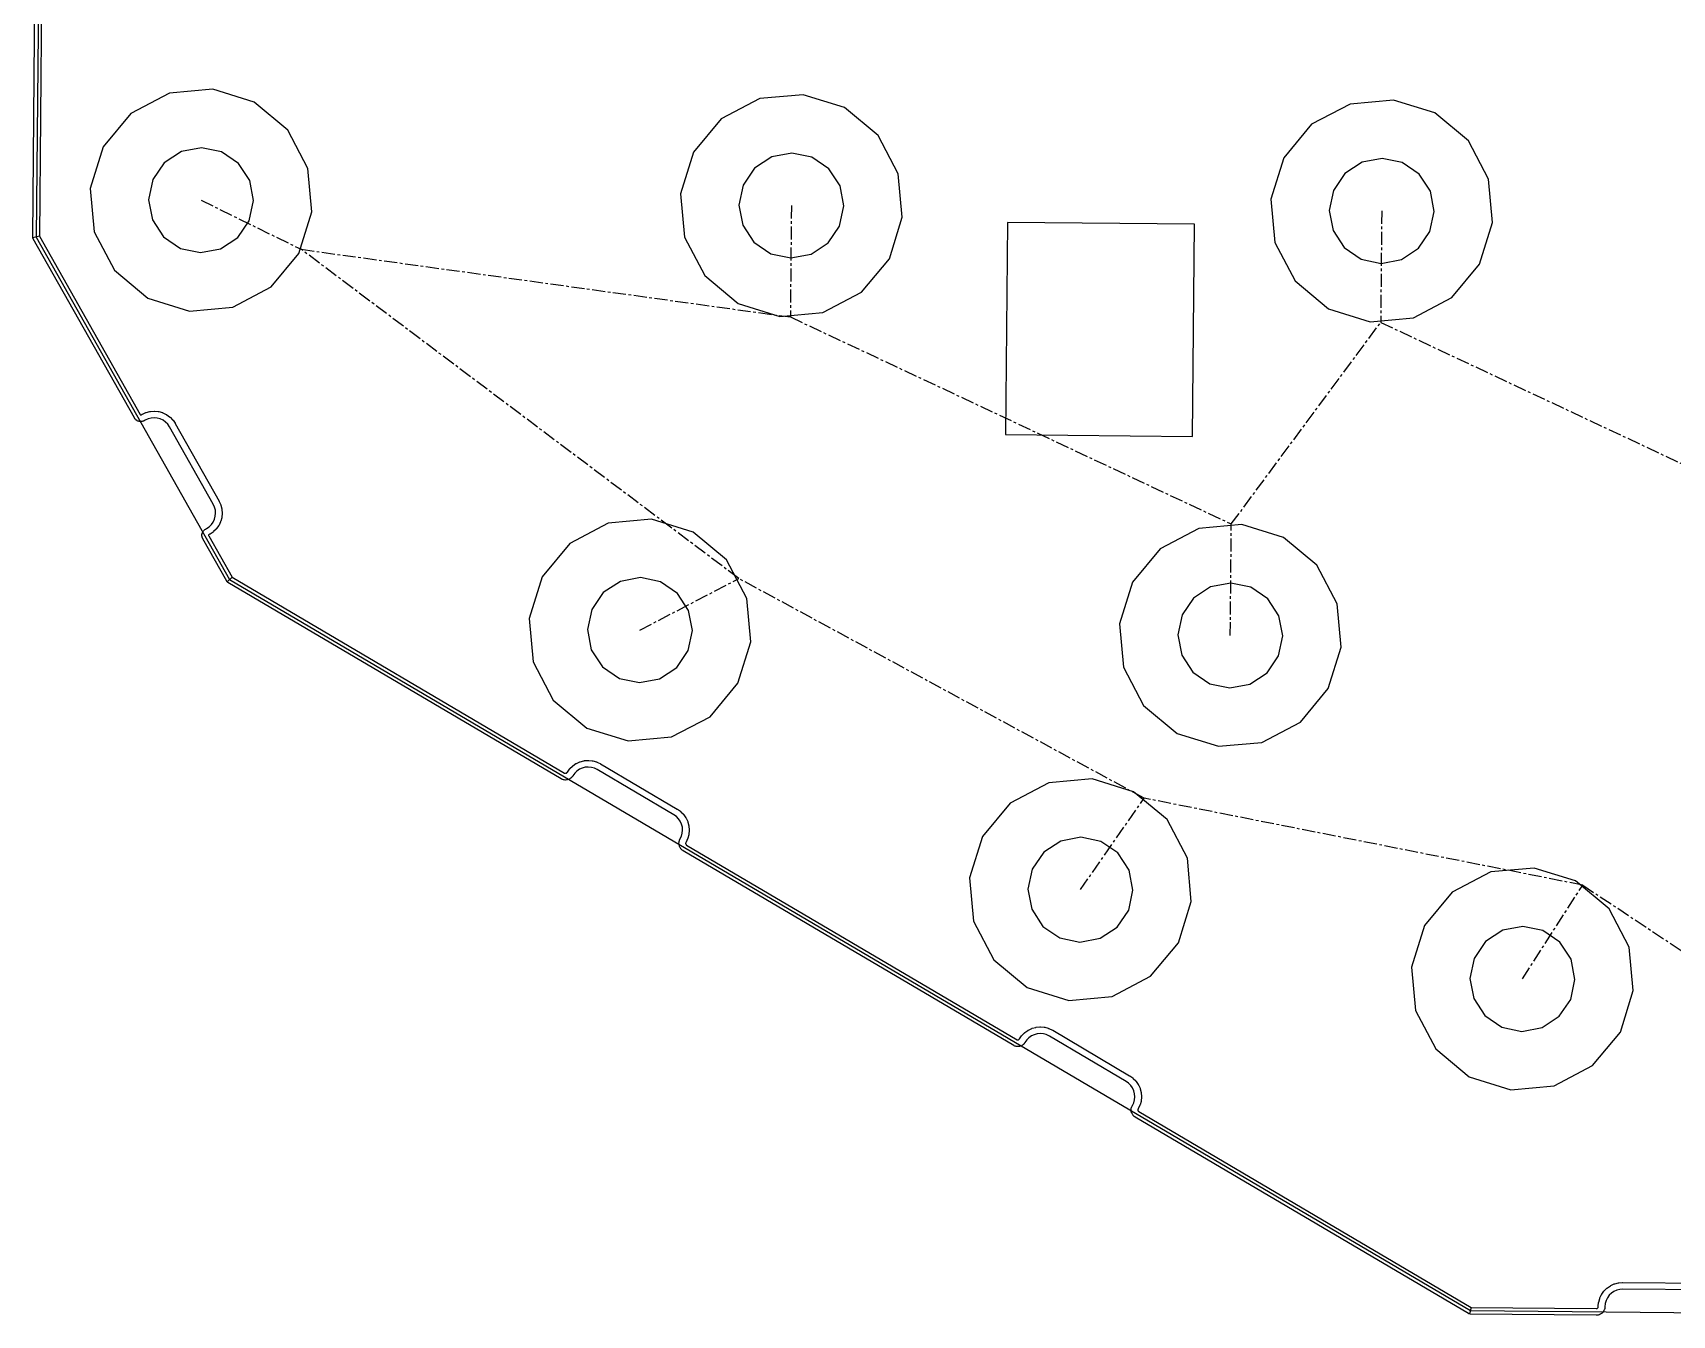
# Model space of a CAD drawing. Header units: inches. Extents: x -63 to 63, y -68 to 68.
# Drawn here: x -62.9 to -0.4, y -68 to -19.1 of the extents above; entities that cross this region are included whole.
import ezdxf

# ---------------------------------------------------------------- set-up
doc = ezdxf.new("R2010")
doc.units = ezdxf.units.IN
doc.header["$MEASUREMENT"] = 0
doc.linetypes.add('CENTERX2', pattern=[0.8, 0.5, -0.1, 0.1, -0.1])

msp = doc.modelspace()

# ---------------------------------------------------------------- linework, layer by layer
at = {"color": 7, "linetype": 'Continuous'}
for p, q in [((-62.283, 28.006), (-62.772, -26.877)), ((-62.902, -26.876), (-62.769, -12.088)), ((-62.515, -12.095), (-62.648, -26.844)), ((-62.648, -26.844), (-62.897, -26.909)), ((-62.648, -26.844), (-58.81, -33.639)), ((-25.753, -26.323), (-25.825, -34.406)), ((-18.62, -26.388), (-25.753, -26.323)), ((-18.693, -34.475), (-18.62, -26.388)), ((-62.901, -26.887), (-62.902, -26.876)), ((-62.901, -26.898), (-62.901, -26.887)), ((-62.897, -26.909), (-62.901, -26.898)), ((-62.895, -26.92), (-62.897, -26.909)), ((-62.89, -26.929), (-62.895, -26.92)), ((-62.886, -26.94), (-62.89, -26.929)), ((-59.029, -33.768), (-62.886, -26.94)), ((-62.772, -26.877), (-55.399, -39.926)), ((-58.81, -33.639), (-58.805, -33.646)), ((-58.805, -33.646), (-58.802, -33.649)), ((-58.802, -33.649), (-58.799, -33.652)), ((-58.799, -33.652), (-58.795, -33.653)), ((-58.795, -33.653), (-58.792, -33.654)), ((-58.792, -33.654), (-58.788, -33.655)), ((-58.788, -33.655), (-58.784, -33.654)), ((-58.784, -33.654), (-58.78, -33.653)), ((-58.78, -33.653), (-58.772, -33.649)), ((-58.772, -33.649), (-58.735, -33.629)), ((-58.735, -33.629), (-58.73, -33.627)), ((-58.73, -33.627), (-58.725, -33.624)), ((-58.725, -33.624), (-58.598, -33.566)), ((-58.598, -33.566), (-58.587, -33.564)), ((-58.587, -33.564), (-58.577, -33.559)), ((-58.577, -33.559), (-58.442, -33.525)), ((-58.442, -33.525), (-58.431, -33.524)), ((-58.431, -33.524), (-58.42, -33.521)), ((-58.42, -33.521), (-58.281, -33.511)), ((-58.281, -33.511), (-58.27, -33.512)), ((-58.27, -33.512), (-58.259, -33.511)), ((-58.259, -33.511), (-58.12, -33.525)), ((-58.12, -33.525), (-58.109, -33.528)), ((-58.109, -33.528), (-58.098, -33.529)), ((-58.098, -33.529), (-57.964, -33.567)), ((-57.964, -33.567), (-57.954, -33.572)), ((-57.954, -33.572), (-57.943, -33.575)), ((-57.943, -33.575), (-57.818, -33.635)), ((-57.818, -33.635), (-57.809, -33.641)), ((-57.809, -33.641), (-57.799, -33.646)), ((-57.799, -33.646), (-57.686, -33.728)), ((-57.686, -33.728), (-57.678, -33.735)), ((-57.678, -33.735), (-57.669, -33.742)), ((-57.669, -33.742), (-57.571, -33.842)), ((-59.025, -33.773), (-59.029, -33.768)), ((-59.023, -33.778), (-59.025, -33.773)), ((-59.008, -33.799), (-59.023, -33.778)), ((-59, -33.807), (-59.008, -33.799)), ((-58.994, -33.816), (-59, -33.807)), ((-58.976, -33.835), (-58.994, -33.816)), ((-58.967, -33.841), (-58.976, -33.835)), ((-58.959, -33.849), (-58.967, -33.841)), ((-58.938, -33.865), (-58.959, -33.849)), ((-58.928, -33.869), (-58.938, -33.865)), ((-58.919, -33.876), (-58.928, -33.869)), ((-58.895, -33.887), (-58.919, -33.876)), ((-58.884, -33.89), (-58.895, -33.887)), ((-58.874, -33.895), (-58.884, -33.89)), ((-58.849, -33.902), (-58.874, -33.895)), ((-58.838, -33.903), (-58.849, -33.902)), ((-58.827, -33.906), (-58.838, -33.903)), ((-58.801, -33.908), (-58.827, -33.906)), ((-58.79, -33.908), (-58.801, -33.908)), ((-58.779, -33.909), (-58.79, -33.908)), ((-58.753, -33.907), (-58.779, -33.909)), ((-58.742, -33.904), (-58.753, -33.907)), ((-58.731, -33.903), (-58.742, -33.904)), ((-58.706, -33.896), (-58.731, -33.903)), ((-58.696, -33.892), (-58.706, -33.896)), ((-58.685, -33.889), (-58.696, -33.892)), ((-58.662, -33.879), (-58.685, -33.889)), ((-58.657, -33.875), (-58.662, -33.879)), ((-58.652, -33.874), (-58.657, -33.875)), ((-58.615, -33.853), (-58.652, -33.874)), ((-58.504, -33.802), (-58.615, -33.853)), ((-58.39, -33.774), (-58.504, -33.802)), ((-58.273, -33.765), (-58.39, -33.774)), ((-58.156, -33.776), (-58.273, -33.765)), ((-58.044, -33.808), (-58.156, -33.776)), ((-57.938, -33.859), (-58.044, -33.808)), ((-57.843, -33.927), (-57.938, -33.859)), ((-57.761, -34.011), (-57.843, -33.927)), ((-57.693, -34.111), (-57.761, -34.011)), ((-56.025, -37.06), (-57.693, -34.111)), ((-57.571, -33.842), (-57.565, -33.851)), ((-57.565, -33.851), (-57.557, -33.859)), ((-57.557, -33.859), (-57.48, -33.972)), ((-57.48, -33.972), (-57.478, -33.977)), ((-57.478, -33.977), (-57.474, -33.981)), ((-57.474, -33.981), (-55.801, -36.94)), ((-25.825, -34.406), (-18.693, -34.475)), ((-55.974, -37.172), (-56.025, -37.06)), ((-55.944, -37.286), (-55.974, -37.172)), ((-55.946, -37.519), (-55.935, -37.402)), ((-55.935, -37.402), (-55.944, -37.286)), ((-55.801, -36.94), (-55.799, -36.946)), ((-55.799, -36.946), (-55.796, -36.95)), ((-55.796, -36.95), (-55.738, -37.077)), ((-55.738, -37.077), (-55.735, -37.088)), ((-55.735, -37.088), (-55.731, -37.098)), ((-55.731, -37.098), (-55.696, -37.233)), ((-55.696, -37.233), (-55.695, -37.244)), ((-55.695, -37.244), (-55.692, -37.255)), ((-55.681, -37.416), (-55.695, -37.555)), ((-55.692, -37.255), (-55.681, -37.394)), ((-55.681, -37.394), (-55.682, -37.405)), ((-55.682, -37.405), (-55.681, -37.416)), ((-56.434, -38.137), (-56.423, -38.113)), ((-56.423, -38.113), (-56.416, -38.105)), ((-56.416, -38.105), (-56.411, -38.095)), ((-56.411, -38.095), (-56.396, -38.073)), ((-56.396, -38.073), (-56.388, -38.066)), ((-56.388, -38.066), (-56.382, -38.057)), ((-56.382, -38.057), (-56.363, -38.038)), ((-56.363, -38.038), (-56.354, -38.032)), ((-56.354, -38.032), (-56.346, -38.024)), ((-56.346, -38.024), (-56.324, -38.009)), ((-56.324, -38.009), (-56.319, -38.007)), ((-56.319, -38.007), (-56.315, -38.004)), ((-56.315, -38.004), (-56.283, -37.986)), ((-56.283, -37.986), (-56.18, -37.915)), ((-56.18, -37.915), (-56.096, -37.833)), ((-56.027, -38.118), (-56.144, -38.199)), ((-56.096, -37.833), (-56.028, -37.738)), ((-56.028, -37.738), (-55.978, -37.632)), ((-56.019, -38.111), (-56.027, -38.118)), ((-56.01, -38.104), (-56.019, -38.111)), ((-55.911, -38.007), (-56.01, -38.104)), ((-55.978, -37.632), (-55.946, -37.519)), ((-55.904, -37.998), (-55.911, -38.007)), ((-55.896, -37.99), (-55.904, -37.998)), ((-55.815, -37.876), (-55.896, -37.99)), ((-55.81, -37.866), (-55.815, -37.876)), ((-55.804, -37.857), (-55.81, -37.866)), ((-55.744, -37.731), (-55.804, -37.857)), ((-55.741, -37.721), (-55.744, -37.731)), ((-55.736, -37.711), (-55.741, -37.721)), ((-55.699, -37.576), (-55.736, -37.711)), ((-55.698, -37.565), (-55.699, -37.576)), ((-55.695, -37.555), (-55.698, -37.565)), ((-56.456, -38.23), (-56.453, -38.205)), ((-56.455, -38.242), (-56.456, -38.23)), ((-56.456, -38.253), (-56.455, -38.242)), ((-56.454, -38.279), (-56.456, -38.253)), ((-56.451, -38.29), (-56.454, -38.279)), ((-56.453, -38.205), (-56.45, -38.194)), ((-56.45, -38.301), (-56.451, -38.29)), ((-56.45, -38.194), (-56.449, -38.183)), ((-56.444, -38.326), (-56.45, -38.301)), ((-56.449, -38.183), (-56.442, -38.158)), ((-56.439, -38.336), (-56.444, -38.326)), ((-56.442, -38.158), (-56.437, -38.148)), ((-56.436, -38.347), (-56.439, -38.336)), ((-56.437, -38.148), (-56.434, -38.137)), ((-56.425, -38.371), (-56.436, -38.347)), ((-56.422, -38.376), (-56.425, -38.371)), ((-56.42, -38.381), (-56.422, -38.376)), ((-55.512, -39.99), (-56.42, -38.381)), ((-56.201, -38.241), (-56.202, -38.245)), ((-56.202, -38.245), (-56.201, -38.249)), ((-56.2, -38.237), (-56.201, -38.241)), ((-56.201, -38.249), (-56.201, -38.252)), ((-56.201, -38.252), (-56.197, -38.261)), ((-56.199, -38.234), (-56.2, -38.237)), ((-56.196, -38.23), (-56.199, -38.234)), ((-56.197, -38.261), (-55.307, -39.836)), ((-56.193, -38.228), (-56.196, -38.23)), ((-56.186, -38.222), (-56.193, -38.228)), ((-56.154, -38.205), (-56.186, -38.222)), ((-56.149, -38.201), (-56.154, -38.205)), ((-56.144, -38.199), (-56.149, -38.201)), ((-55.505, -39.999), (-55.512, -39.99)), ((-55.307, -39.836), (-55.491, -40.015)), ((-55.399, -39.926), (-8.104, -67.8)), ((-55.307, -39.836), (-42.639, -47.305)), ((-55.499, -40.008), (-55.505, -39.999)), ((-55.491, -40.015), (-55.499, -40.008)), ((-55.484, -40.024), (-55.491, -40.015)), ((-55.474, -40.03), (-55.484, -40.024)), ((-55.466, -40.037), (-55.474, -40.03)), ((-42.764, -47.527), (-55.466, -40.037)), ((-42.031, -46.873), (-41.896, -46.838)), ((-41.896, -46.838), (-41.885, -46.837)), ((-41.885, -46.837), (-41.874, -46.834)), ((-41.874, -46.834), (-41.735, -46.824)), ((-41.735, -46.824), (-41.724, -46.825)), ((-41.724, -46.825), (-41.713, -46.824)), ((-41.713, -46.824), (-41.574, -46.838)), ((-41.574, -46.838), (-41.564, -46.841)), ((-41.564, -46.841), (-41.553, -46.842)), ((-41.553, -46.842), (-41.418, -46.879)), ((-42.639, -47.305), (-42.623, -47.313)), ((-42.623, -47.313), (-42.611, -47.317)), ((-42.611, -47.317), (-42.598, -47.318)), ((-42.598, -47.318), (-42.586, -47.317)), ((-42.586, -47.317), (-42.574, -47.314)), ((-42.574, -47.314), (-42.562, -47.308)), ((-42.562, -47.308), (-42.551, -47.301)), ((-42.551, -47.301), (-42.542, -47.292)), ((-42.542, -47.292), (-42.529, -47.273)), ((-42.529, -47.273), (-42.528, -47.273)), ((-42.528, -47.273), (-42.526, -47.269)), ((-42.526, -47.269), (-42.445, -47.155)), ((-42.445, -47.155), (-42.437, -47.148)), ((-42.437, -47.148), (-42.43, -47.139)), ((-42.43, -47.139), (-42.331, -47.041)), ((-42.381, -47.49), (-42.391, -47.497)), ((-42.357, -47.466), (-42.381, -47.49)), ((-42.35, -47.457), (-42.357, -47.466)), ((-42.342, -47.449), (-42.35, -47.457)), ((-42.322, -47.421), (-42.342, -47.449)), ((-42.331, -47.041), (-42.322, -47.035)), ((-42.322, -47.035), (-42.314, -47.027)), ((-42.32, -47.417), (-42.322, -47.421)), ((-42.245, -47.312), (-42.32, -47.417)), ((-42.32, -47.417), (-42.32, -47.417)), ((-42.314, -47.027), (-42.199, -46.948)), ((-42.161, -47.23), (-42.245, -47.312)), ((-42.199, -46.948), (-42.188, -46.944)), ((-42.188, -46.944), (-42.179, -46.937)), ((-42.179, -46.937), (-42.052, -46.88)), ((-42.064, -47.164), (-42.161, -47.23)), ((-41.957, -47.116), (-42.064, -47.164)), ((-42.052, -46.88), (-42.041, -46.877)), ((-42.041, -46.877), (-42.031, -46.873)), ((-41.844, -47.087), (-41.957, -47.116)), ((-41.727, -47.078), (-41.844, -47.087)), ((-41.61, -47.089), (-41.727, -47.078)), ((-41.497, -47.121), (-41.61, -47.089)), ((-41.388, -47.173), (-41.497, -47.121)), ((-41.418, -46.879), (-41.408, -46.884)), ((-41.408, -46.884), (-41.398, -46.887)), ((-41.398, -46.887), (-41.273, -46.947)), ((-38.469, -48.894), (-41.388, -47.173)), ((-41.273, -46.947), (-41.269, -46.95)), ((-41.269, -46.95), (-41.264, -46.952)), ((-41.264, -46.952), (-38.335, -48.678)), ((-42.758, -47.529), (-42.764, -47.527)), ((-42.754, -47.532), (-42.758, -47.529)), ((-42.722, -47.547), (-42.754, -47.532)), ((-42.712, -47.55), (-42.722, -47.547)), ((-42.702, -47.555), (-42.712, -47.55)), ((-42.668, -47.564), (-42.702, -47.555)), ((-42.657, -47.565), (-42.668, -47.564)), ((-42.646, -47.568), (-42.657, -47.565)), ((-42.611, -47.572), (-42.646, -47.568)), ((-42.601, -47.571), (-42.611, -47.572)), ((-42.59, -47.572), (-42.601, -47.571)), ((-42.555, -47.569), (-42.59, -47.572)), ((-42.544, -47.566), (-42.555, -47.569)), ((-42.533, -47.566), (-42.544, -47.566)), ((-42.499, -47.557), (-42.533, -47.566)), ((-42.489, -47.552), (-42.499, -47.557)), ((-42.478, -47.549), (-42.489, -47.552)), ((-42.447, -47.535), (-42.478, -47.549)), ((-42.437, -47.529), (-42.447, -47.535)), ((-42.427, -47.524), (-42.437, -47.529)), ((-42.399, -47.504), (-42.427, -47.524)), ((-42.391, -47.497), (-42.399, -47.504)), ((-38.335, -48.678), (-38.33, -48.682)), ((-38.33, -48.682), (-38.325, -48.684)), ((-38.325, -48.684), (-38.212, -48.765)), ((-38.369, -48.965), (-38.469, -48.894)), ((-38.286, -49.049), (-38.369, -48.965)), ((-38.22, -49.145), (-38.286, -49.049)), ((-38.171, -49.252), (-38.22, -49.145)), ((-38.212, -48.765), (-38.204, -48.773)), ((-38.204, -48.773), (-38.195, -48.779)), ((-38.195, -48.779), (-38.097, -48.879)), ((-38.142, -49.366), (-38.171, -49.252)), ((-38.133, -49.483), (-38.142, -49.366)), ((-38.097, -48.879), (-38.091, -48.888)), ((-38.091, -48.888), (-38.083, -48.896)), ((-38.083, -48.896), (-38.004, -49.011)), ((-38.004, -49.011), (-38, -49.021)), ((-38, -49.021), (-37.994, -49.03)), ((-37.994, -49.03), (-37.936, -49.157)), ((-37.936, -49.157), (-37.933, -49.168)), ((-37.933, -49.168), (-37.928, -49.178)), ((-37.928, -49.178), (-37.893, -49.313)), ((-37.893, -49.313), (-37.893, -49.324)), ((-37.893, -49.324), (-37.89, -49.335)), ((-37.89, -49.335), (-37.879, -49.474)), ((-38.272, -49.973), (-38.269, -49.938)), ((-38.271, -49.984), (-38.272, -49.973)), ((-38.272, -49.995), (-38.271, -49.984)), ((-38.269, -49.938), (-38.266, -49.927)), ((-38.266, -49.927), (-38.264, -49.916)), ((-38.264, -49.916), (-38.255, -49.882)), ((-38.255, -49.882), (-38.25, -49.872)), ((-38.25, -49.872), (-38.247, -49.862)), ((-38.247, -49.862), (-38.232, -49.83)), ((-38.232, -49.829), (-38.176, -49.712)), ((-38.232, -49.83), (-38.232, -49.829)), ((-38.232, -49.829), (-38.232, -49.829)), ((-38.176, -49.712), (-38.144, -49.599)), ((-38.144, -49.599), (-38.133, -49.483)), ((-38.017, -49.974), (-38.018, -49.986)), ((-38.018, -49.986), (-38.017, -49.999)), ((-38.013, -49.962), (-38.017, -49.974)), ((-38.003, -49.94), (-38.013, -49.962)), ((-38.002, -49.939), (-38.003, -49.94)), ((-38.003, -49.94), (-38.003, -49.94)), ((-37.942, -49.812), (-38.002, -49.939)), ((-37.939, -49.801), (-37.942, -49.812)), ((-37.934, -49.791), (-37.939, -49.801)), ((-37.896, -49.656), (-37.934, -49.791)), ((-37.895, -49.645), (-37.896, -49.656)), ((-37.892, -49.635), (-37.895, -49.645)), ((-37.879, -49.496), (-37.892, -49.635)), ((-37.879, -49.474), (-37.88, -49.485)), ((-37.88, -49.485), (-37.879, -49.496)), ((-38.269, -50.029), (-38.272, -49.995)), ((-38.267, -50.04), (-38.269, -50.029)), ((-38.266, -50.051), (-38.267, -50.04)), ((-38.257, -50.085), (-38.266, -50.051)), ((-38.253, -50.095), (-38.257, -50.085)), ((-38.25, -50.106), (-38.253, -50.095)), ((-38.235, -50.138), (-38.25, -50.106)), ((-38.229, -50.147), (-38.235, -50.138)), ((-38.225, -50.157), (-38.229, -50.147)), ((-38.205, -50.186), (-38.225, -50.157)), ((-38.197, -50.194), (-38.205, -50.186)), ((-38.191, -50.203), (-38.197, -50.194)), ((-38.167, -50.228), (-38.191, -50.203)), ((-38.158, -50.234), (-38.167, -50.228)), ((-38.15, -50.242), (-38.158, -50.234)), ((-38.121, -50.263), (-38.15, -50.242)), ((-38.116, -50.265), (-38.121, -50.263)), ((-38.112, -50.269), (-38.116, -50.265)), ((-25.505, -57.694), (-38.112, -50.269)), ((-38.017, -49.999), (-38.014, -50.011)), ((-38.014, -50.011), (-38.009, -50.022)), ((-38.009, -50.022), (-38.002, -50.033)), ((-38.002, -50.033), (-37.993, -50.042)), ((-37.993, -50.042), (-37.978, -50.053)), ((-37.978, -50.053), (-25.381, -57.473)), ((-25.381, -57.473), (-25.368, -57.479)), ((-25.368, -57.479), (-25.359, -57.482)), ((-25.359, -57.482), (-25.35, -57.483)), ((-25.35, -57.483), (-25.341, -57.482)), ((-25.341, -57.482), (-25.332, -57.479)), ((-25.332, -57.479), (-25.324, -57.476)), ((-25.324, -57.476), (-25.316, -57.47)), ((-25.316, -57.47), (-25.31, -57.464)), ((-25.31, -57.464), (-25.301, -57.451)), ((-25.301, -57.451), (-25.3, -57.45)), ((-25.3, -57.45), (-25.299, -57.449)), ((-25.299, -57.449), (-25.297, -57.446)), ((-25.297, -57.446), (-25.296, -57.445)), ((-25.296, -57.445), (-25.294, -57.441)), ((-25.294, -57.441), (-25.214, -57.326)), ((-25.214, -57.326), (-25.207, -57.318)), ((-25.207, -57.318), (-25.2, -57.309)), ((-25.2, -57.309), (-25.102, -57.21)), ((-25.102, -57.21), (-25.093, -57.204)), ((-25.093, -57.204), (-25.085, -57.196)), ((-25.085, -57.196), (-24.971, -57.116)), ((-25.012, -57.48), (-25.082, -57.581)), ((-24.93, -57.397), (-25.012, -57.48)), ((-24.971, -57.116), (-24.961, -57.111)), ((-24.961, -57.111), (-24.952, -57.105)), ((-24.952, -57.105), (-24.826, -57.045)), ((-24.834, -57.33), (-24.93, -57.397)), ((-24.728, -57.28), (-24.834, -57.33)), ((-24.826, -57.045), (-24.815, -57.042)), ((-24.815, -57.042), (-24.805, -57.038)), ((-24.805, -57.038), (-24.67, -57.001)), ((-24.615, -57.249), (-24.728, -57.28)), ((-24.67, -57.001), (-24.659, -57)), ((-24.659, -57), (-24.649, -56.997)), ((-24.649, -56.997), (-24.51, -56.985)), ((-24.498, -57.239), (-24.615, -57.249)), ((-24.51, -56.985), (-24.499, -56.986)), ((-24.499, -56.986), (-24.487, -56.985)), ((-24.381, -57.249), (-24.498, -57.239)), ((-24.487, -56.985), (-24.349, -56.997)), ((-24.268, -57.279), (-24.381, -57.249)), ((-24.349, -56.997), (-24.338, -56.999)), ((-24.338, -56.999), (-24.327, -57)), ((-24.327, -57), (-24.192, -57.036)), ((-24.148, -57.335), (-24.268, -57.279)), ((-24.192, -57.036), (-24.181, -57.041)), ((-24.181, -57.041), (-24.17, -57.044)), ((-24.17, -57.044), (-24.035, -57.108)), ((-21.23, -59.059), (-24.148, -57.335)), ((-24.035, -57.108), (-24.03, -57.111)), ((-24.03, -57.111), (-24.024, -57.113)), ((-24.024, -57.113), (-21.096, -58.843)), ((-25.5, -57.696), (-25.505, -57.694)), ((-25.496, -57.7), (-25.5, -57.696)), ((-25.468, -57.713), (-25.496, -57.7)), ((-25.457, -57.716), (-25.468, -57.713)), ((-25.447, -57.721), (-25.457, -57.716)), ((-25.416, -57.729), (-25.447, -57.721)), ((-25.405, -57.73), (-25.416, -57.729)), ((-25.394, -57.733), (-25.405, -57.73)), ((-25.363, -57.736), (-25.394, -57.733)), ((-25.352, -57.735), (-25.363, -57.736)), ((-25.341, -57.737), (-25.352, -57.735)), ((-25.31, -57.734), (-25.341, -57.737)), ((-25.299, -57.731), (-25.31, -57.734)), ((-25.288, -57.73), (-25.299, -57.731)), ((-25.258, -57.723), (-25.288, -57.73)), ((-25.247, -57.718), (-25.258, -57.723)), ((-25.237, -57.715), (-25.247, -57.718)), ((-25.208, -57.702), (-25.237, -57.715)), ((-25.199, -57.696), (-25.208, -57.702)), ((-25.189, -57.691), (-25.199, -57.696)), ((-25.163, -57.673), (-25.189, -57.691)), ((-25.155, -57.666), (-25.163, -57.673)), ((-25.146, -57.659), (-25.155, -57.666)), ((-25.124, -57.637), (-25.146, -57.659)), ((-25.117, -57.628), (-25.124, -57.637)), ((-25.109, -57.62), (-25.117, -57.628)), ((-25.09, -57.593), (-25.109, -57.62)), ((-25.087, -57.587), (-25.09, -57.593)), ((-25.086, -57.586), (-25.087, -57.587)), ((-25.087, -57.587), (-25.087, -57.587)), ((-25.084, -57.584), (-25.086, -57.586)), ((-25.083, -57.583), (-25.084, -57.584)), ((-25.082, -57.581), (-25.083, -57.583)), ((-21.13, -59.131), (-21.23, -59.059)), ((-21.048, -59.214), (-21.13, -59.131)), ((-21.096, -58.843), (-21.091, -58.847)), ((-21.091, -58.847), (-21.086, -58.849)), ((-21.086, -58.849), (-20.973, -58.93)), ((-20.981, -59.311), (-21.048, -59.214)), ((-20.933, -59.418), (-20.981, -59.311)), ((-20.973, -58.93), (-20.965, -58.938)), ((-20.965, -58.938), (-20.956, -58.945)), ((-20.956, -58.945), (-20.858, -59.044)), ((-20.858, -59.044), (-20.852, -59.054)), ((-20.852, -59.054), (-20.844, -59.061)), ((-20.844, -59.061), (-20.765, -59.176)), ((-20.765, -59.176), (-20.761, -59.187)), ((-20.761, -59.187), (-20.755, -59.196)), ((-20.755, -59.196), (-20.697, -59.323)), ((-20.697, -59.323), (-20.694, -59.333)), ((-20.694, -59.333), (-20.69, -59.343)), ((-20.69, -59.343), (-20.655, -59.479)), ((-20.993, -59.993), (-20.989, -59.986)), ((-20.989, -59.986), (-20.937, -59.878)), ((-20.937, -59.878), (-20.906, -59.765)), ((-20.904, -59.531), (-20.933, -59.418)), ((-20.906, -59.765), (-20.894, -59.648)), ((-20.894, -59.648), (-20.904, -59.531)), ((-20.703, -59.977), (-20.762, -60.1)), ((-20.7, -59.966), (-20.703, -59.977)), ((-20.696, -59.956), (-20.7, -59.966)), ((-20.658, -59.822), (-20.696, -59.956)), ((-20.657, -59.811), (-20.658, -59.822)), ((-20.654, -59.8), (-20.657, -59.811)), ((-20.655, -59.479), (-20.654, -59.49)), ((-20.654, -59.49), (-20.651, -59.501)), ((-20.641, -59.662), (-20.654, -59.8)), ((-20.651, -59.501), (-20.64, -59.64)), ((-20.64, -59.64), (-20.642, -59.65)), ((-20.642, -59.65), (-20.641, -59.662)), ((-21.035, -60.138), (-21.032, -60.105)), ((-21.034, -60.149), (-21.035, -60.138)), ((-21.035, -60.16), (-21.034, -60.149)), ((-21.033, -60.192), (-21.035, -60.16)), ((-21.03, -60.202), (-21.033, -60.192)), ((-21.032, -60.105), (-21.029, -60.095)), ((-21.029, -60.213), (-21.03, -60.202)), ((-21.029, -60.095), (-21.028, -60.083)), ((-21.021, -60.245), (-21.029, -60.213)), ((-21.028, -60.083), (-21.02, -60.052)), ((-21.016, -60.255), (-21.021, -60.245)), ((-21.02, -60.052), (-21.015, -60.043)), ((-21.013, -60.266), (-21.016, -60.255)), ((-21.015, -60.043), (-21.012, -60.032)), ((-21, -60.295), (-21.013, -60.266)), ((-21.012, -60.032), (-20.998, -60.003)), ((-20.993, -60.304), (-21, -60.295)), ((-20.998, -60.003), (-20.995, -59.998)), ((-20.995, -59.998), (-20.993, -59.993)), ((-20.989, -60.314), (-20.993, -60.304)), ((-20.971, -60.341), (-20.989, -60.314)), ((-20.963, -60.348), (-20.971, -60.341)), ((-20.957, -60.358), (-20.963, -60.348)), ((-20.934, -60.381), (-20.957, -60.358)), ((-20.925, -60.387), (-20.934, -60.381)), ((-20.917, -60.395), (-20.925, -60.387)), ((-20.891, -60.413), (-20.917, -60.395)), ((-20.886, -60.416), (-20.891, -60.413)), ((-20.882, -60.419), (-20.886, -60.416)), ((-8.17, -67.913), (-20.882, -60.419)), ((-20.78, -60.14), (-20.781, -60.15)), ((-20.781, -60.15), (-20.78, -60.16)), ((-20.778, -60.131), (-20.78, -60.14)), ((-20.78, -60.16), (-20.778, -60.17)), ((-20.771, -60.116), (-20.778, -60.131)), ((-20.778, -60.17), (-20.774, -60.179)), ((-20.774, -60.179), (-20.768, -60.187)), ((-20.767, -60.109), (-20.771, -60.116)), ((-20.768, -60.187), (-20.761, -60.194)), ((-20.765, -60.104), (-20.767, -60.109)), ((-20.762, -60.1), (-20.765, -60.104)), ((-20.761, -60.194), (-20.748, -60.203)), ((-20.748, -60.203), (-8.07, -67.677)), ((-2.881, -66.93), (-2.766, -66.852)), ((-2.766, -66.852), (-2.756, -66.847)), ((-2.756, -66.847), (-2.747, -66.841)), ((-2.747, -66.841), (-2.62, -66.783)), ((-2.62, -66.783), (-2.609, -66.78)), ((-2.609, -66.78), (-2.599, -66.776)), ((-2.599, -66.776), (-2.464, -66.741)), ((-2.464, -66.741), (-2.453, -66.741)), ((-2.453, -66.741), (-2.442, -66.738)), ((-2.442, -66.738), (-2.304, -66.727)), ((-2.304, -66.727), (-2.299, -66.728)), ((-2.299, -66.728), (-2.293, -66.727)), ((-2.293, -66.727), (1.106, -66.758)), ((-3.214, -67.494), (-3.211, -67.483)), ((-3.211, -67.483), (-3.21, -67.472)), ((-3.21, -67.472), (-3.173, -67.337)), ((-3.173, -67.337), (-3.168, -67.328)), ((-3.168, -67.328), (-3.165, -67.317)), ((-3.165, -67.317), (-3.105, -67.191)), ((-3.105, -67.191), (-3.098, -67.182)), ((-3.098, -67.182), (-3.093, -67.172)), ((-3.093, -67.172), (-3.012, -67.059)), ((-3.012, -67.059), (-3.004, -67.051)), ((-3.004, -67.051), (-2.998, -67.042)), ((-2.998, -67.042), (-2.898, -66.944)), ((-2.931, -67.417), (-2.963, -67.53)), ((-2.88, -67.311), (-2.931, -67.417)), ((-2.898, -66.944), (-2.889, -66.938)), ((-2.889, -66.938), (-2.881, -66.93)), ((-2.812, -67.216), (-2.88, -67.311)), ((-2.728, -67.134), (-2.812, -67.216)), ((-2.632, -67.068), (-2.728, -67.134)), ((-2.525, -67.019), (-2.632, -67.068)), ((-2.411, -66.99), (-2.525, -67.019)), ((-2.29, -66.981), (-2.411, -66.99)), ((1.098, -67.011), (-2.29, -66.981)), ((-8.159, -67.917), (-8.17, -67.913)), ((-8.15, -67.922), (-8.159, -67.917)), ((-8.139, -67.924), (-8.15, -67.922)), ((-8.07, -67.677), (-8.139, -67.924)), ((-8.128, -67.928), (-8.139, -67.924)), ((-8.117, -67.928), (-8.128, -67.928)), ((-8.106, -67.93), (-8.117, -67.928)), ((-3.305, -67.975), (-8.106, -67.93)), ((-8.104, -67.8), (6.884, -67.931)), ((-8.07, -67.677), (-3.308, -67.721)), ((-3.308, -67.721), (-3.29, -67.719)), ((-3.299, -67.974), (-3.305, -67.975)), ((-3.294, -67.974), (-3.299, -67.974)), ((-3.259, -67.972), (-3.294, -67.974)), ((-3.29, -67.719), (-3.277, -67.716)), ((-3.277, -67.716), (-3.266, -67.711)), ((-3.266, -67.711), (-3.256, -67.704)), ((-3.248, -67.969), (-3.259, -67.972)), ((-3.256, -67.704), (-3.247, -67.695)), ((-3.237, -67.968), (-3.248, -67.969)), ((-3.247, -67.695), (-3.239, -67.685)), ((-3.239, -67.685), (-3.234, -67.673)), ((-3.203, -67.959), (-3.237, -67.968)), ((-3.234, -67.673), (-3.23, -67.661)), ((-3.23, -67.661), (-3.228, -67.638)), ((-3.228, -67.632), (-3.214, -67.494)), ((-3.228, -67.636), (-3.228, -67.632)), ((-3.228, -67.638), (-3.228, -67.636)), ((-3.193, -67.955), (-3.203, -67.959)), ((-3.182, -67.952), (-3.193, -67.955)), ((-3.151, -67.937), (-3.182, -67.952)), ((-3.141, -67.931), (-3.151, -67.937)), ((-3.131, -67.927), (-3.141, -67.931)), ((-3.103, -67.907), (-3.131, -67.927)), ((-3.095, -67.899), (-3.103, -67.907)), ((-3.085, -67.893), (-3.095, -67.899)), ((-3.06, -67.868), (-3.085, -67.893)), ((-3.054, -67.859), (-3.06, -67.868)), ((-3.046, -67.852), (-3.054, -67.859)), ((-3.026, -67.823), (-3.046, -67.852)), ((-3.021, -67.813), (-3.026, -67.823)), ((-3.015, -67.804), (-3.021, -67.813)), ((-3, -67.773), (-3.015, -67.804)), ((-2.997, -67.762), (-3, -67.773)), ((-2.992, -67.752), (-2.997, -67.762)), ((-2.983, -67.719), (-2.992, -67.752)), ((-2.982, -67.707), (-2.983, -67.719)), ((-2.979, -67.697), (-2.982, -67.707)), ((-2.975, -67.662), (-2.979, -67.697)), ((-2.975, -67.657), (-2.976, -67.658)), ((-2.976, -67.658), (-2.975, -67.662)), ((-2.963, -67.53), (-2.975, -67.657))]:
    msp.add_line(p, q, dxfattribs=at)
at = {"color": 7, "linetype": 'CENTERX2'}
for p, q in [((-56.489, -25.468), (-52.675, -27.342)), ((-33.987, -25.672), (-34.025, -29.921)), ((-11.484, -25.876), (-11.522, -30.126)), ((-52.675, -27.342), (-34.025, -29.921)), ((-35.99, -39.891), (-52.675, -27.342)), ((-34.025, -29.921), (-17.217, -37.812)), ((-17.217, -37.812), (-11.522, -30.126)), ((-11.522, -30.126), (5.286, -38.017)), ((-17.255, -42.061), (-17.217, -37.812)), ((-39.757, -41.857), (-35.99, -39.891)), ((-20.54, -48.265), (-35.99, -39.891)), ((-22.968, -51.752), (-20.54, -48.265)), ((-3.823, -51.579), (-20.54, -48.265)), ((-6.12, -55.153), (-3.823, -51.579)), ((-3.823, -51.579), (5.111, -57.501))]:
    msp.add_line(p, q, dxfattribs=at)
at = {"color": 7, "linetype": 'Continuous', "flags": 128}
for points in [[(-52.414, -24.262), (-53.186, -22.795), (-54.461, -21.734), (-56.044, -21.242), (-57.695, -21.393), (-59.163, -22.165), (-60.224, -23.439), (-60.716, -25.022), (-60.565, -26.673), (-59.793, -28.141), (-58.518, -29.201), (-56.935, -29.694), (-55.283, -29.543), (-53.816, -28.771), (-52.755, -27.497), (-52.263, -25.913), (-52.414, -24.262)], [(-29.912, -24.467), (-30.683, -22.999), (-31.958, -21.939), (-33.542, -21.446), (-35.193, -21.597), (-36.661, -22.369), (-37.721, -23.643), (-38.213, -25.226), (-38.062, -26.878), (-37.29, -28.345), (-36.015, -29.406), (-34.432, -29.898), (-32.781, -29.747), (-31.313, -28.975), (-30.252, -27.701), (-29.76, -26.118), (-29.912, -24.467)], [(-7.409, -24.671), (-8.181, -23.204), (-9.455, -22.143), (-11.039, -21.651), (-12.69, -21.802), (-14.158, -22.573), (-15.219, -23.848), (-15.711, -25.431), (-15.559, -27.082), (-14.788, -28.549), (-13.513, -29.61), (-11.929, -30.102), (-10.278, -29.951), (-8.81, -29.18), (-7.75, -27.905), (-7.258, -26.322), (-7.409, -24.671)], [(-54.489, -25.486), (-54.635, -24.719), (-55.063, -24.067), (-55.707, -23.627), (-56.471, -23.468), (-57.238, -23.614), (-57.891, -24.041), (-58.33, -24.686), (-58.489, -25.45), (-58.344, -26.216), (-57.916, -26.869), (-57.271, -27.308), (-56.507, -27.467), (-55.741, -27.322), (-55.088, -26.895), (-54.649, -26.25), (-54.489, -25.486)], [(-31.987, -25.69), (-32.132, -24.924), (-32.56, -24.271), (-33.205, -23.832), (-33.969, -23.673), (-34.736, -23.818), (-35.388, -24.245), (-35.828, -24.89), (-35.987, -25.654), (-35.841, -26.421), (-35.414, -27.073), (-34.769, -27.513), (-34.005, -27.672), (-33.238, -27.526), (-32.585, -27.099), (-32.146, -26.454), (-31.987, -25.69)], [(-9.484, -25.895), (-9.63, -25.128), (-10.057, -24.475), (-10.702, -24.036), (-11.466, -23.877), (-12.233, -24.022), (-12.886, -24.45), (-13.325, -25.094), (-13.484, -25.858), (-13.339, -26.625), (-12.911, -27.278), (-12.266, -27.717), (-11.502, -27.876), (-10.735, -27.731), (-10.083, -27.303), (-9.643, -26.658), (-9.484, -25.895)], [(-35.682, -40.652), (-36.454, -39.184), (-37.729, -38.123), (-39.312, -37.631), (-40.964, -37.782), (-42.431, -38.554), (-43.492, -39.828), (-43.984, -41.411), (-43.833, -43.062), (-43.061, -44.53), (-41.786, -45.591), (-40.203, -46.083), (-38.551, -45.932), (-37.084, -45.16), (-36.023, -43.886), (-35.531, -42.303), (-35.682, -40.652)], [(-13.18, -40.856), (-13.951, -39.388), (-15.226, -38.328), (-16.81, -37.835), (-18.461, -37.987), (-19.929, -38.758), (-20.989, -40.032), (-21.481, -41.616), (-21.33, -43.267), (-20.558, -44.734), (-19.284, -45.795), (-17.7, -46.287), (-16.049, -46.136), (-14.581, -45.364), (-13.52, -44.09), (-13.028, -42.507), (-13.18, -40.856)], [(-37.758, -41.875), (-37.903, -41.109), (-38.331, -40.456), (-38.976, -40.017), (-39.74, -39.857), (-40.506, -40.003), (-41.159, -40.43), (-41.598, -41.075), (-41.757, -41.839), (-41.612, -42.605), (-41.184, -43.258), (-40.539, -43.697), (-39.775, -43.856), (-39.009, -43.711), (-38.356, -43.284), (-37.917, -42.639), (-37.758, -41.875)], [(-15.255, -42.079), (-15.4, -41.313), (-15.828, -40.66), (-16.473, -40.221), (-17.237, -40.062), (-18.004, -40.207), (-18.656, -40.635), (-19.096, -41.279), (-19.255, -42.043), (-19.109, -42.81), (-18.682, -43.462), (-18.037, -43.902), (-17.273, -44.061), (-16.506, -43.916), (-15.853, -43.488), (-15.414, -42.843), (-15.255, -42.079)], [(-18.893, -50.547), (-19.665, -49.079), (-20.939, -48.019), (-22.523, -47.527), (-24.174, -47.678), (-25.642, -48.449), (-26.702, -49.723), (-27.195, -51.307), (-27.043, -52.958), (-26.271, -54.425), (-24.997, -55.486), (-23.413, -55.978), (-21.762, -55.827), (-20.294, -55.056), (-19.234, -53.781), (-18.741, -52.198), (-18.893, -50.547)], [(-20.968, -51.771), (-21.114, -51.004), (-21.541, -50.351), (-22.186, -49.912), (-22.95, -49.753), (-23.717, -49.898), (-24.369, -50.326), (-24.809, -50.97), (-24.968, -51.734), (-24.823, -52.501), (-24.395, -53.153), (-23.75, -53.593), (-22.986, -53.752), (-22.219, -53.607), (-21.567, -53.179), (-21.127, -52.534), (-20.968, -51.771)], [(-2.045, -53.948), (-2.817, -52.48), (-4.092, -51.42), (-5.675, -50.927), (-7.326, -51.078), (-8.794, -51.85), (-9.855, -53.124), (-10.347, -54.708), (-10.195, -56.359), (-9.424, -57.826), (-8.149, -58.887), (-6.566, -59.379), (-4.914, -59.228), (-3.447, -58.456), (-2.386, -57.182), (-1.894, -55.599), (-2.045, -53.948)], [(-4.12, -55.171), (-4.266, -54.405), (-4.694, -53.752), (-5.338, -53.313), (-6.102, -53.154), (-6.869, -53.299), (-7.522, -53.726), (-7.961, -54.371), (-8.12, -55.135), (-7.975, -55.902), (-7.547, -56.554), (-6.902, -56.994), (-6.138, -57.153), (-5.372, -57.007), (-4.719, -56.58), (-4.28, -55.935), (-4.12, -55.171)]]:
    msp.add_lwpolyline(points, dxfattribs=at)

doc.saveas('drawing.dxf')
